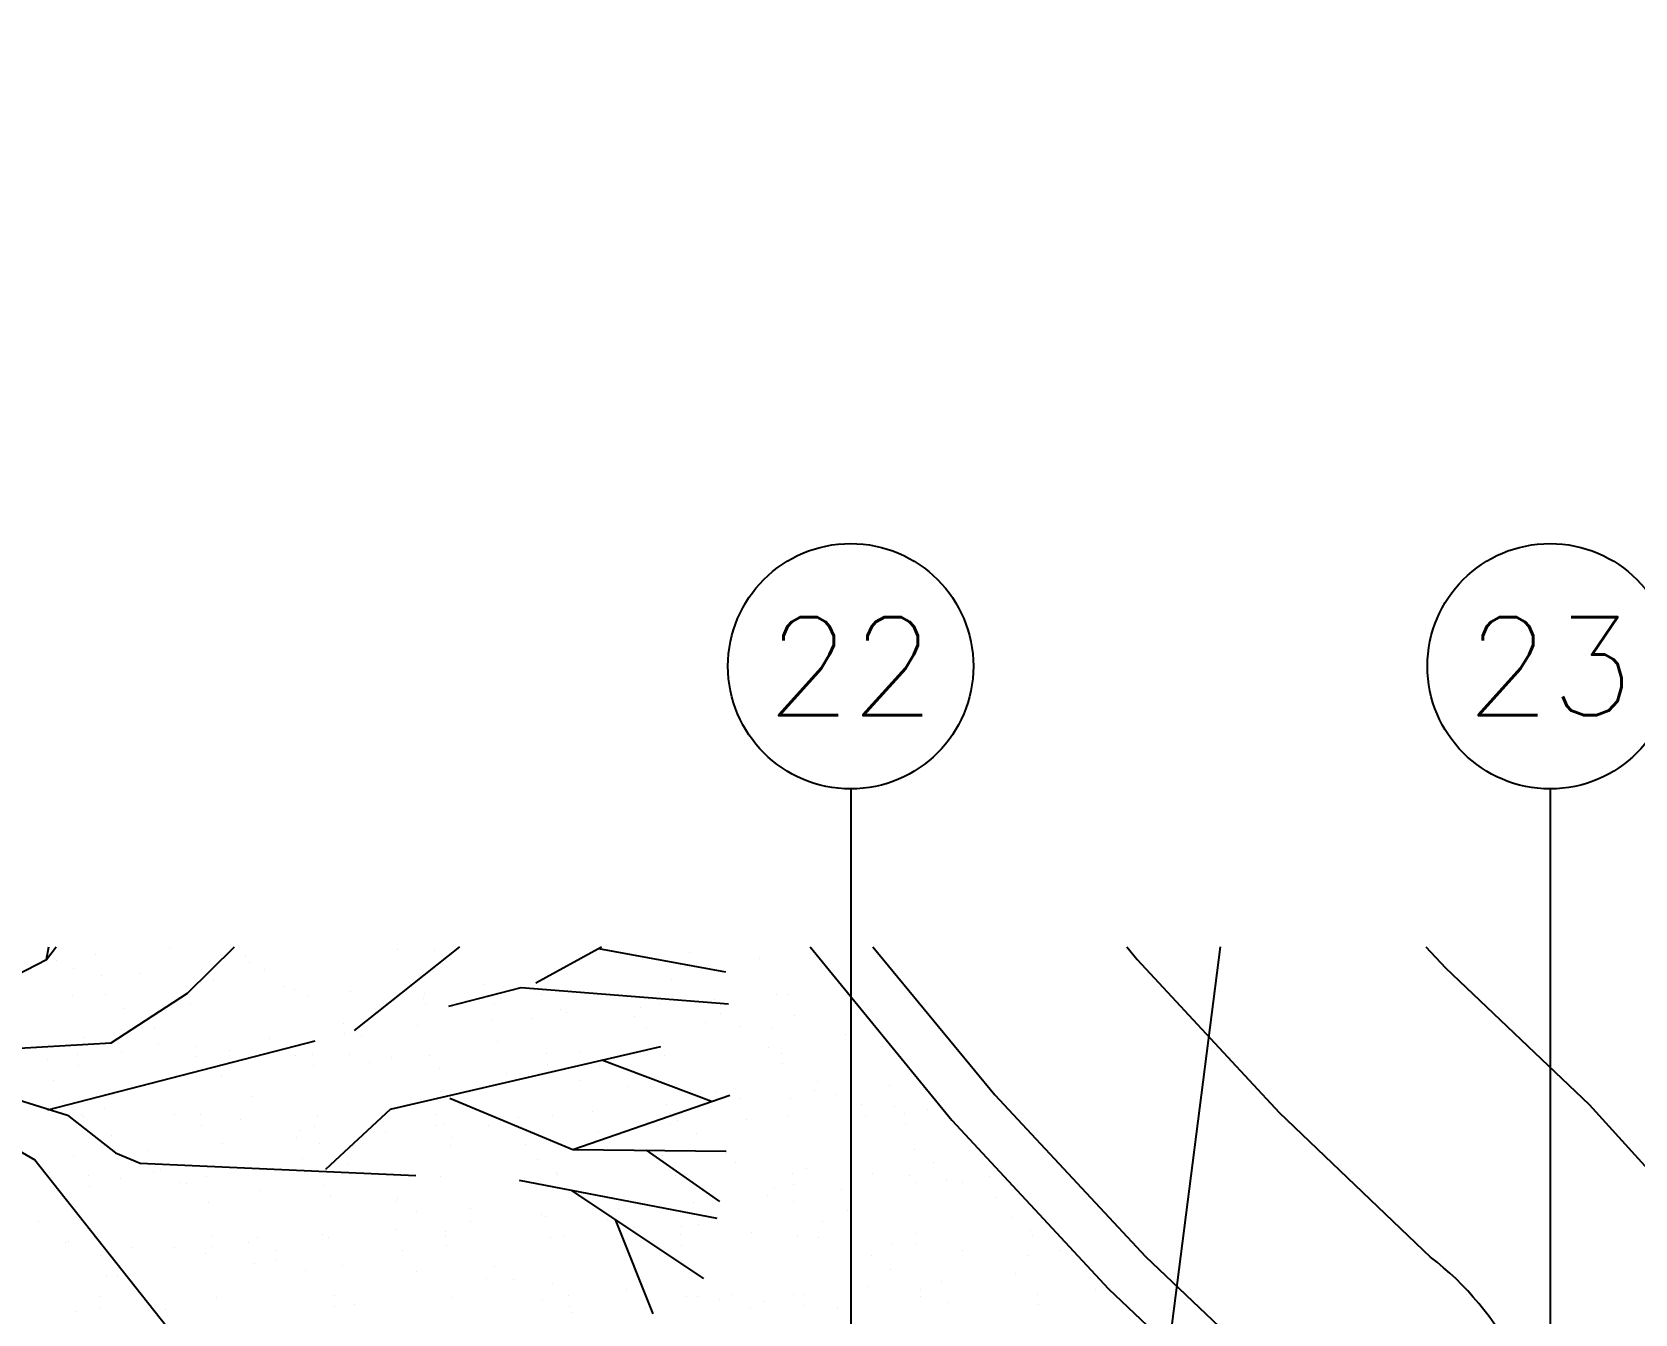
# Model space of a CAD drawing. Header units: millimetres. Extents: x 98 to 155, y -181 to 127.
# Drawn here: x 148.6 to 151.866, y 124.842 to 127.454 of the extents above; entities that cross this region are included whole.
import ezdxf
from ezdxf.enums import TextEntityAlignment as Align
from ezdxf.xclip import XClip

# ---------------------------------------------------------------- set-up
doc = ezdxf.new("R2010")
doc.units = ezdxf.units.MM
doc.header["$LTSCALE"] = 15
doc.header["$XCLIPFRAME"] = 2
for name, pattern in [('ACAD_ISO07W100', [3, 0, -3]), ('HIDDEN', [0.375, 0.25, -0.125]), ('HIDDEN2', [0.1875, 0.125, -0.0625]), ('PHANTOM', [63.5, 31.75, -6.35, 6.35, -6.35, 6.35, -6.35]), ('PHANTOM2', [1.25, 0.625, -0.125, 0.125, -0.125, 0.125, -0.125])]:
    doc.linetypes.add(name, pattern=pattern)
doc.layers.get('0').update_dxf_attribs({"color": 250})
for name, color, linetype in [('A-EJES', 250, 'PHANTOM'), ('A-HATCH', 250, 'Continuous'), ('A-MURO BAJO', 250, 'Continuous'), ('A-PROYECCIONES', 250, 'HIDDEN'), ('DLP_VERDE', 250, 'Continuous')]:
    doc.layers.add(name, color=color, linetype=linetype)
doc.layers.add('A-MUROS', color=252, linetype='Continuous', lineweight=30)
doc.styles.add('R80', font='ARIALN.TTF', dxfattribs={"height": 2.03})
doc.styles.add('ROMANS', font='romans.shx', dxfattribs={"width": 0.8})

# ---------------------------------------------------------------- blocks, each defined once
blk = doc.blocks.new('A$C9f73720c')
at = {"layer": 'A-HATCH', "elevation": 0}
blk.add_lwpolyline([(36.1903, 84.6965), (36.6589, 86.6339, -0.280641), (36.1282, 87.1852, -0.040066), (35.688, 91.2076), (33.6423, 91.1677), (33.8918, 88.1422, -0.419049), (32.7158, 86.4101, 0.124006), (29.7446, 85.2404, -0.177705), (28.9591, 85.0365), (24.8264, 85.9606), (24.4659, 84.3505), (27.1914, 83.7418, -0.350662), (27.9729, 82.7654), (27.9728, 82.7529), (29.9686, 82.7342, -0.236345), (30.8239, 84.1406, -0.130381), (33.3331, 84.9388, -0.078531)], format="xyb", close=True, dxfattribs=at)
for points in [[(33.1915, 91.1591), (35.6873, 91.2061, 0.039771), (36.1282, 87.1852, 0.282301), (36.6595, 86.6362), (36.2944, 85.1247, 0.081043), (33.3059, 85.388, 0.130069), (30.5834, 84.5209, 0.239947), (29.5177, 82.7384)], [(36.4727, 85.8628, 0.078086), (33.2603, 86.1366, 0.129646), (30.1825, 85.1547, 0.243567), (28.7667, 82.7454)]]:
    blk.add_lwpolyline(points, format="xyb", dxfattribs=at)
at = {"layer": 'A-MURO BAJO'}
for centre, radius, start, end in [((33.5389, 79.979, 0), 7.4337, 96.77006, 125.6974), ((33.5389, 79.979, 0), 7.3337, 97.51103, 125.64565), ((33.5389, 79.979, 0), 6.9337, 97.40386, 125.5023), ((29.1099, 86.1089, 0), 0.6303, 260.3564, 309.6719)]:
    blk.add_arc(centre, radius, start, end, dxfattribs=at)
at = {"layer": 'A-PROYECCIONES', "linetype": 'HIDDEN2', "ltscale": 0.3}
for p, q in [((30.6088, 88.665, 0), (30.3268, 88.3552, 0)), ((30.6088, 88.665, 0), (30.5253, 88.1519, 0)), ((30.6088, 88.665, 0), (30.7199, 88.243, 0)), ((30.4985, 88.4406, 0), (30.401, 88.271, 0)), ((30.3268, 88.3552, 0), (29.4298, 87.923, 0)), ((30.4205, 88.3072, 0), (30.4528, 87.312, 0)), ((30.401, 88.271, 0), (30.3046, 88.1924, 0)), ((30.7199, 88.243, 0), (31.2351, 88.0322, 0)), ((30.7199, 88.243, 0), (31.066, 87.8295, 0)), ((30.3046, 88.1924, 0), (30.2731, 88.1477, 0)), ((30.2731, 88.1477, 0), (30.071, 87.4019, 0)), ((30.5253, 88.1519, 0), (30.5898, 87.9776, 0)), ((30.5898, 87.9776, 0), (30.7341, 87.7476, 0)), ((30.1787, 87.7813, 0), (30.2695, 87.6254, 0)), ((30.4414, 87.6626, 0), (30.6459, 87.2404, 0)), ((30.2695, 87.6254, 0), (30.2693, 87.6233, 0)), ((30.2693, 87.6233, 0), (30.2745, 86.9161, 0)), ((30.2648, 87.5029, 0), (30.1079, 87.2814, 0)), ((30.071, 87.4019, 0), (29.907, 87.0258, 0)), ((30.0281, 87.3036, 0), (29.793, 87.0787, 0)), ((30.4528, 87.312, 0), (30.3284, 86.9071, 0)), ((30.1079, 87.2814, 0), (30.036, 86.9773, 0)), ((30.1079, 87.2814, 0), (30.1457, 86.9448, 0)), ((30.4559, 87.2808, 0), (30.5687, 86.8871, 0)), ((29.9495, 87.2284, 0), (29.7452, 87.1951, 0)), ((30.1413, 86.9842, 0), (30.2725, 87.184, 0)), ((30.0735, 87.1357, 0), (29.939, 87.0127, 0)), ((30.4961, 87.1405, 0), (30.3928, 86.8985, 0))]:
    blk.add_line(p, q, dxfattribs=at)
at = {"layer": 'A-PROYECCIONES'}
blk.add_line((47.165, 79.7595, 0), (25.2198, 87.718, 0), dxfattribs=at)
at = {"layer": 'DLP_VERDE', "linetype": 'Continuous'}
for p, q in [((30.2024, 88.3748, 0), (30.2024, 88.3748, 0)), ((30.0061, 88.3396, 0), (30.0061, 88.3396, 0)), ((30.1486, 88.3255, 0), (30.1486, 88.3255, 0)), ((30.1496, 88.3314, 0), (30.1496, 88.3314, 0)), ((30.2959, 88.3321, 0), (30.2959, 88.3321, 0)), ((30.0045, 88.2908, 0), (30.0045, 88.2908, 0)), ((30.0265, 88.2879, 0), (30.0265, 88.2879, 0)), ((30.3165, 88.2763, 0), (30.3165, 88.2763, 0)), ((30.4298, 88.2736, 0), (30.4298, 88.2736, 0)), ((30.4764, 88.2832, 0), (30.4764, 88.2832, 0)), ((30.5208, 88.2852, 0), (30.5208, 88.2852, 0)), ((30.0589, 88.2432, 0), (30.0589, 88.2432, 0)), ((30.0634, 88.2652, 0), (30.0634, 88.2652, 0)), ((30.1078, 88.2671, 0), (30.1078, 88.2671, 0)), ((30.1455, 88.2722, 0), (30.1455, 88.2722, 0)), ((30.2495, 88.2585, 0), (30.2495, 88.2585, 0)), ((30.2716, 88.2556, 0), (30.2716, 88.2556, 0)), ((30.3954, 88.2421, 0), (30.3954, 88.2421, 0)), ((30.0244, 88.2117, 0), (30.0244, 88.2117, 0)), ((30.3905, 88.24, 0), (30.3905, 88.24, 0)), ((30.4945, 88.2263, 0), (30.4945, 88.2263, 0)), ((30.5166, 88.2234, 0), (30.5166, 88.2234, 0)), ((30.7126, 88.2232, 0), (30.7126, 88.2232, 0)), ((30.1089, 88.2025, 0), (30.1089, 88.2025, 0)), ((30.2524, 88.1943, 0), (30.2524, 88.1943, 0)), ((30.3416, 88.1928, 0), (30.3416, 88.1928, 0)), ((30.3987, 88.195, 0), (30.3987, 88.195, 0)), ((30.547, 88.202, 0), (30.547, 88.202, 0)), ((30.6356, 88.2077, 0), (30.6356, 88.2077, 0)), ((30.6904, 88.1938, 0), (30.6904, 88.1938, 0)), ((29.9707, 88.1625, 0), (29.9707, 88.1625, 0)), ((30.7073, 88.144, 0), (30.7073, 88.144, 0)), ((30.09, 88.1171, 0), (30.09, 88.1171, 0)), ((30.2499, 88.124, 0), (30.2499, 88.124, 0)), ((30.2518, 88.1105, 0), (30.2518, 88.1105, 0)), ((30.2943, 88.126, 0), (30.2943, 88.126, 0)), ((30.503, 88.1351, 0), (30.503, 88.1351, 0)), ((30.6228, 88.1409, 0), (30.6228, 88.1409, 0)), ((30.6629, 88.1421, 0), (30.6629, 88.1421, 0)), ((30.2174, 88.079, 0), (30.2174, 88.079, 0)), ((30.5883, 88.1094, 0), (30.5883, 88.1094, 0)), ((29.9714, 88.055, 0), (29.9714, 88.055, 0)), ((30.0635, 88.0584, 0), (30.0635, 88.0584, 0)), ((30.2118, 88.0654, 0), (30.2118, 88.0654, 0)), ((30.3553, 88.0572, 0), (30.3553, 88.0572, 0)), ((30.5015, 88.0579, 0), (30.5015, 88.0579, 0)), ((30.5346, 88.0601, 0), (30.5346, 88.0601, 0)), ((30.6498, 88.0649, 0), (30.6498, 88.0649, 0)), ((30.0754, 88.0413, 0), (30.0754, 88.0413, 0)), ((30.0974, 88.0384, 0), (30.0974, 88.0384, 0)), ((30.1637, 88.0298, 0), (30.1637, 88.0298, 0)), ((30.2164, 88.0228, 0), (30.2164, 88.0228, 0)), ((30.3204, 88.0091, 0), (30.3204, 88.0091, 0)), ((30.3424, 88.0062, 0), (30.3424, 88.0062, 0)), ((30.4364, 87.9829, 0), (30.4364, 87.9829, 0)), ((30.4614, 87.9905, 0), (30.4614, 87.9905, 0)), ((30.4808, 87.9848, 0), (30.4808, 87.9848, 0)), ((30.6895, 87.9939, 0), (30.6895, 87.9939, 0)), ((30.0234, 87.9648, 0), (30.0234, 87.9648, 0)), ((30.0678, 87.9668, 0), (30.0678, 87.9668, 0)), ((30.0739, 87.9475, 0), (30.0739, 87.9475, 0)), ((30.2765, 87.9759, 0), (30.2765, 87.9759, 0)), ((30.4448, 87.9779, 0), (30.4448, 87.9779, 0)), ((30.5654, 87.9768, 0), (30.5654, 87.9768, 0)), ((30.5874, 87.9739, 0), (30.5874, 87.9739, 0)), ((30.0201, 87.9206, 0), (30.0201, 87.9206, 0)), ((30.0395, 87.916, 0), (30.0395, 87.916, 0)), ((30.1663, 87.9213, 0), (30.1663, 87.9213, 0)), ((30.3146, 87.9283, 0), (30.3146, 87.9283, 0)), ((30.4104, 87.9463, 0), (30.4104, 87.9463, 0)), ((30.4581, 87.9201, 0), (30.4581, 87.9201, 0)), ((30.6044, 87.9208, 0), (30.6044, 87.9208, 0)), ((30.3566, 87.8971, 0), (30.3566, 87.8971, 0)), ((29.9857, 87.8667, 0), (29.9857, 87.8667, 0)), ((29.9012, 87.8241, 0), (29.9012, 87.8241, 0)), ((29.9232, 87.8212, 0), (29.9232, 87.8212, 0)), ((30.05, 87.8167, 0), (30.05, 87.8167, 0)), ((30.2099, 87.8237, 0), (30.2099, 87.8237, 0)), ((30.2543, 87.8256, 0), (30.2543, 87.8256, 0)), ((30.463, 87.8347, 0), (30.463, 87.8347, 0)), ((30.6229, 87.8417, 0), (30.6229, 87.8417, 0)), ((30.6378, 87.8452, 0), (30.6378, 87.8452, 0)), ((29.8959, 87.7844, 0), (29.8959, 87.7844, 0)), ((29.9794, 87.7918, 0), (29.9794, 87.7918, 0)), ((30.0422, 87.8056, 0), (30.0422, 87.8056, 0)), ((30.1229, 87.7835, 0), (30.1229, 87.7835, 0)), ((30.1462, 87.7919, 0), (30.1462, 87.7919, 0)), ((30.1683, 87.789, 0), (30.1683, 87.789, 0)), ((30.2669, 87.8148, 0), (30.2669, 87.8148, 0)), ((30.2692, 87.7842, 0), (30.2692, 87.7842, 0)), ((30.4175, 87.7912, 0), (30.4175, 87.7912, 0)), ((30.6034, 87.8136, 0), (30.6034, 87.8136, 0)), ((30.2324, 87.7833, 0), (30.2324, 87.7833, 0)), ((30.2872, 87.7733, 0), (30.2872, 87.7733, 0)), ((30.3912, 87.7596, 0), (30.3912, 87.7596, 0)), ((30.4133, 87.7567, 0), (30.4133, 87.7567, 0)), ((30.5496, 87.7644, 0), (30.5496, 87.7644, 0)), ((30.5609, 87.783, 0), (30.5609, 87.783, 0)), ((30.1787, 87.734, 0), (30.1787, 87.734, 0)), ((30.5323, 87.741, 0), (30.5323, 87.741, 0)), ((29.9834, 87.6644, 0), (29.9834, 87.6644, 0)), ((30.0278, 87.6664, 0), (30.0278, 87.6664, 0)), ((30.0823, 87.6547, 0), (30.0823, 87.6547, 0)), ((30.2365, 87.6755, 0), (30.2365, 87.6755, 0)), ((30.3964, 87.6825, 0), (30.3964, 87.6825, 0)), ((30.4408, 87.6844, 0), (30.4408, 87.6844, 0)), ((30.4598, 87.6821, 0), (30.4598, 87.6821, 0)), ((30.5203, 87.6541, 0), (30.5203, 87.6541, 0)), ((29.934, 87.6476, 0), (29.934, 87.6476, 0)), ((30.0545, 87.6202, 0), (30.0545, 87.6202, 0)), ((30.0889, 87.6517, 0), (30.0889, 87.6517, 0)), ((30.2257, 87.6464, 0), (30.2257, 87.6464, 0)), ((30.372, 87.6471, 0), (30.372, 87.6471, 0)), ((30.4254, 87.6506, 0), (30.4254, 87.6506, 0)), ((29.8681, 87.5884, 0), (29.8681, 87.5884, 0)), ((30.3717, 87.6013, 0), (30.3717, 87.6013, 0)), ((29.9721, 87.5747, 0), (29.9721, 87.5747, 0)), ((29.9941, 87.5718, 0), (29.9941, 87.5718, 0)), ((30.0007, 87.5709, 0), (30.0007, 87.5709, 0)), ((30.1131, 87.5561, 0), (30.1131, 87.5561, 0)), ((30.1699, 87.5233, 0), (30.1699, 87.5233, 0)), ((30.2143, 87.5252, 0), (30.2143, 87.5252, 0)), ((30.2171, 87.5424, 0), (30.2171, 87.5424, 0)), ((30.2391, 87.5395, 0), (30.2391, 87.5395, 0)), ((30.3581, 87.5238, 0), (30.3581, 87.5238, 0)), ((30.423, 87.5343, 0), (30.423, 87.5343, 0)), ((30.5829, 87.5413, 0), (30.5829, 87.5413, 0)), ((29.8905, 87.5098, 0), (29.8905, 87.5098, 0)), ((30.01, 87.5163, 0), (30.01, 87.5163, 0)), ((30.0368, 87.5105, 0), (30.0368, 87.5105, 0)), ((30.1851, 87.5175, 0), (30.1851, 87.5175, 0)), ((30.2819, 87.519, 0), (30.2819, 87.519, 0)), ((30.3286, 87.5093, 0), (30.3286, 87.5093, 0)), ((30.4621, 87.5102, 0), (30.4621, 87.5102, 0)), ((30.4748, 87.51, 0), (30.4748, 87.51, 0)), ((30.4842, 87.5073, 0), (30.4842, 87.5073, 0)), ((29.8765, 87.4571, 0), (29.8765, 87.4571, 0)), ((29.9109, 87.4887, 0), (29.9109, 87.4887, 0)), ((30.2475, 87.4875, 0), (30.2475, 87.4875, 0)), ((30.5646, 87.4686, 0), (30.5646, 87.4686, 0)), ((30.1937, 87.4383, 0), (30.1937, 87.4383, 0)), ((29.8228, 87.4079, 0), (29.8228, 87.4079, 0)), ((29.8499, 87.381, 0), (29.8499, 87.381, 0)), ((29.9434, 87.3641, 0), (29.9434, 87.3641, 0)), ((29.9878, 87.366, 0), (29.9878, 87.366, 0)), ((29.9934, 87.3727, 0), (29.9934, 87.3727, 0)), ((30.1397, 87.3734, 0), (30.1397, 87.3734, 0)), ((30.1965, 87.3751, 0), (30.1965, 87.3751, 0)), ((30.2879, 87.3804, 0), (30.2879, 87.3804, 0)), ((30.3564, 87.3821, 0), (30.3564, 87.3821, 0)), ((30.4008, 87.384, 0), (30.4008, 87.384, 0)), ((30.4314, 87.3722, 0), (30.4314, 87.3722, 0)), ((30.4749, 87.3863, 0), (30.4749, 87.3863, 0)), ((29.7835, 87.3571, 0), (29.7835, 87.3571, 0)), ((29.7979, 87.3575, 0), (29.7979, 87.3575, 0)), ((29.8199, 87.3546, 0), (29.8199, 87.3546, 0)), ((29.9389, 87.3389, 0), (29.9389, 87.3389, 0)), ((30.1039, 87.356, 0), (30.1039, 87.356, 0)), ((30.4404, 87.3548, 0), (30.4404, 87.3548, 0)), ((30.0429, 87.3252, 0), (30.0429, 87.3252, 0)), ((30.065, 87.3223, 0), (30.065, 87.3223, 0)), ((30.0695, 87.3244, 0), (30.0695, 87.3244, 0)), ((30.184, 87.3066, 0), (30.184, 87.3066, 0)), ((30.3867, 87.3056, 0), (30.3867, 87.3056, 0)), ((30.0158, 87.2752, 0), (30.0158, 87.2752, 0)), ((30.288, 87.293, 0), (30.288, 87.293, 0)), ((30.31, 87.2901, 0), (30.31, 87.2901, 0)), ((30.429, 87.2744, 0), (30.429, 87.2744, 0)), ((29.8045, 87.2368, 0), (29.8045, 87.2368, 0)), ((29.9527, 87.2439, 0), (29.9527, 87.2439, 0)), ((30.0962, 87.2356, 0), (30.0962, 87.2356, 0)), ((30.2425, 87.2363, 0), (30.2425, 87.2363, 0)), ((30.383, 87.2339, 0), (30.383, 87.2339, 0)), ((30.3908, 87.2433, 0), (30.3908, 87.2433, 0)), ((29.7613, 87.2068, 0), (29.7613, 87.2068, 0)), ((29.97, 87.2159, 0), (29.97, 87.2159, 0)), ((30.1299, 87.2229, 0), (30.1299, 87.2229, 0)), ((30.1743, 87.2248, 0), (30.1743, 87.2248, 0)), ((30.2969, 87.2233, 0), (30.2969, 87.2233, 0)), ((29.926, 87.1929, 0), (29.926, 87.1929, 0)), ((30.2625, 87.1917, 0), (30.2625, 87.1917, 0)), ((29.8916, 87.1614, 0), (29.8916, 87.1614, 0)), ((30.2087, 87.1425, 0), (30.2087, 87.1425, 0)), ((29.761, 87.0991, 0), (29.761, 87.0991, 0)), ((29.7648, 87.1217, 0), (29.7648, 87.1217, 0)), ((29.8378, 87.1121, 0), (29.8378, 87.1121, 0)), ((29.8688, 87.108, 0), (29.8688, 87.108, 0)), ((29.8908, 87.1051, 0), (29.8908, 87.1051, 0)), ((29.9073, 87.0997, 0), (29.9073, 87.0997, 0)), ((30.0556, 87.1068, 0), (30.0556, 87.1068, 0)), ((30.199, 87.0985, 0), (30.199, 87.0985, 0)), ((30.3453, 87.0992, 0), (30.3453, 87.0992, 0)), ((29.9478, 87.0656, 0), (29.9478, 87.0656, 0)), ((30.0098, 87.0894, 0), (30.0098, 87.0894, 0)), ((30.1138, 87.0758, 0), (30.1138, 87.0758, 0)), ((30.1358, 87.0729, 0), (30.1358, 87.0729, 0)), ((30.1565, 87.0747, 0), (30.1565, 87.0747, 0)), ((30.3164, 87.0817, 0), (30.3164, 87.0817, 0)), ((30.3608, 87.0837, 0), (30.3608, 87.0837, 0)), ((29.7435, 87.0567, 0), (29.7435, 87.0567, 0)), ((29.9034, 87.0637, 0), (29.9034, 87.0637, 0)), ((30.1189, 87.0602, 0), (30.1189, 87.0602, 0)), ((30.2548, 87.0572, 0), (30.2548, 87.0572, 0)), ((30.3588, 87.0435, 0), (30.3588, 87.0435, 0)), ((30.3809, 87.0406, 0), (30.3809, 87.0406, 0)), ((30.4555, 87.059, 0), (30.4555, 87.059, 0)), ((29.748, 87.0298, 0), (29.748, 87.0298, 0)), ((30.0845, 87.0287, 0), (30.0845, 87.0287, 0)), ((30.4017, 87.0098, 0), (30.4017, 87.0098, 0)), ((29.7136, 86.9983, 0), (29.7136, 86.9983, 0)), ((29.7204, 86.9702, 0), (29.7204, 86.9702, 0)), ((30.0308, 86.9794, 0), (30.0308, 86.9794, 0)), ((30.1584, 86.9697, 0), (30.1584, 86.9697, 0)), ((29.8639, 86.962, 0), (29.8639, 86.962, 0)), ((30.0101, 86.9626, 0), (30.0101, 86.9626, 0)), ((30.3019, 86.9614, 0), (30.3019, 86.9614, 0)), ((30.4482, 86.9621, 0), (30.4482, 86.9621, 0)), ((29.7213, 86.9064, 0), (29.7213, 86.9064, 0)), ((29.93, 86.9155, 0), (29.93, 86.9155, 0)), ((30.0899, 86.9225, 0), (30.0899, 86.9225, 0)), ((30.1343, 86.9245, 0), (30.1343, 86.9245, 0)), ((30.3119, 86.9275, 0), (30.3119, 86.9275, 0)), ((30.343, 86.9336, 0), (30.343, 86.9336, 0)), ((29.6946, 86.8908, 0), (29.6946, 86.8908, 0)), ((29.7166, 86.8879, 0), (29.7166, 86.8879, 0)), ((29.8356, 86.8722, 0), (29.8356, 86.8722, 0)), ((29.941, 86.8971, 0), (29.941, 86.8971, 0)), ((30.2775, 86.896, 0), (30.2775, 86.896, 0)), ((29.9066, 86.8656, 0), (29.9066, 86.8656, 0)), ((29.9396, 86.8586, 0), (29.9396, 86.8586, 0)), ((29.9617, 86.8557, 0), (29.9617, 86.8557, 0)), ((30.0807, 86.84, 0), (30.0807, 86.84, 0)), ((30.2238, 86.8467, 0), (30.2238, 86.8467, 0)), ((29.6749, 86.826, 0), (29.6749, 86.826, 0)), ((29.8232, 86.8331, 0), (29.8232, 86.8331, 0)), ((29.8528, 86.8164, 0), (29.8528, 86.8164, 0)), ((29.9667, 86.8248, 0), (29.9667, 86.8248, 0)), ((30.113, 86.8255, 0), (30.113, 86.8255, 0)), ((30.1847, 86.8263, 0), (30.1847, 86.8263, 0)), ((30.2067, 86.8234, 0), (30.2067, 86.8234, 0)), ((30.2613, 86.8326, 0), (30.2613, 86.8326, 0)), ((30.3257, 86.8077, 0), (30.3257, 86.8077, 0)), ((30.4047, 86.8243, 0), (30.4047, 86.8243, 0)), ((30.1165, 86.7744, 0), (30.1165, 86.7744, 0)), ((30.2764, 86.7813, 0), (30.2764, 86.7813, 0)), ((30.3208, 86.7833, 0), (30.3208, 86.7833, 0)), ((29.7035, 86.7563, 0), (29.7035, 86.7563, 0)), ((29.8634, 86.7633, 0), (29.8634, 86.7633, 0)), ((29.9078, 86.7653, 0), (29.9078, 86.7653, 0)), ((30.134, 86.7645, 0), (30.134, 86.7645, 0)), ((29.763, 86.7341, 0), (29.763, 86.7341, 0)), ((30.0996, 86.7329, 0), (30.0996, 86.7329, 0)), ((29.7286, 86.7026, 0), (29.7286, 86.7026, 0)), ((29.7778, 86.6889, 0), (29.7778, 86.6889, 0)), ((29.9261, 86.696, 0), (29.9261, 86.696, 0)), ((30.0458, 86.6837, 0), (30.0458, 86.6837, 0)), ((30.0695, 86.6877, 0), (30.0695, 86.6877, 0)), ((30.2158, 86.6884, 0), (30.2158, 86.6884, 0)), ((29.6615, 86.655, 0), (29.6615, 86.655, 0)), ((29.6749, 86.6533, 0), (29.6749, 86.6533, 0)), ((29.7655, 86.6414, 0), (29.7655, 86.6414, 0)), ((29.7875, 86.6385, 0), (29.7875, 86.6385, 0)), ((29.89, 86.6152, 0), (29.89, 86.6152, 0)), ((29.9065, 86.6228, 0), (29.9065, 86.6228, 0)), ((30.0105, 86.6091, 0), (30.0105, 86.6091, 0)), ((30.0499, 86.6221, 0), (30.0499, 86.6221, 0)), ((30.0943, 86.6241, 0), (30.0943, 86.6241, 0)), ((29.6369, 86.6041, 0), (29.6369, 86.6041, 0)), ((29.6813, 86.606, 0), (29.6813, 86.606, 0)), ((29.956, 86.6014, 0), (29.956, 86.6014, 0)), ((30.0325, 86.6062, 0), (30.0325, 86.6062, 0)), ((29.7343, 86.5512, 0), (29.7343, 86.5512, 0)), ((29.8806, 86.5518, 0), (29.8806, 86.5518, 0)), ((29.9216, 86.5699, 0), (29.9216, 86.5699, 0)), ((30.0289, 86.5589, 0), (30.0289, 86.5589, 0)), ((29.8679, 86.5206, 0), (29.8679, 86.5206, 0)), ((29.6636, 86.456, 0), (29.6636, 86.456, 0)), ((29.8234, 86.4629, 0), (29.8234, 86.4629, 0)), ((29.8678, 86.4649, 0), (29.8678, 86.4649, 0)), ((29.5913, 86.4242, 0), (29.5913, 86.4242, 0)), ((29.6133, 86.4213, 0), (29.6133, 86.4213, 0)), ((29.6937, 86.4223, 0), (29.6937, 86.4223, 0)), ((29.7781, 86.4383, 0), (29.7781, 86.4383, 0)), ((29.7323, 86.4056, 0), (29.7323, 86.4056, 0)), ((29.7437, 86.4068, 0), (29.7437, 86.4068, 0)), ((29.6899, 86.3575, 0), (29.6899, 86.3575, 0)), ((29.5969, 86.3037, 0), (29.5969, 86.3037, 0))]:
    blk.add_line(p, q, dxfattribs=at)
at = {"style": 'R80'}
for height, rotation, p in [(0.09, 0.009, (39.554, 141.0046, 0)), (0.09, 0.009, (45.7984, 139.3226, 0)), (0.09, 0.009, (50.4634, 135.3578, 0)), (0.09, 0.009, (41.9784, 129.0436, 0)), (0.09, 0.009, (37.8409, 128.6089, 0)), (0.09, 0.009, (35.483, 116.3582, 0)), (0.09, 0.009, (63.0395, 116.3253, 0)), (0.09, 0.009, (38.5607, 113.6321, 0)), (0.09, 0.009, (45.1292, 84.3757, 0)), (0.09, 0.009, (43.9111, 83.9335, 0)), (0.09, 0.009, (43.1485, 83.401, 0)), (0.09, 0.009, (28.0067, 80.1071, 0)), (0.09, 0.009, (44.3753, 79.9046, 0)), (0.09, 0.009, (55.151, 79.2173, 0)), (0.09, 0.009, (38.2608, 76.0049)), (0.09, 0.009, (39.0036, 75.5558)), (0.09, 0.009, (27.5137, 75.2133, 0)), (0.09, 0.009, (27.5137, 75.2133, 0)), (0.09, 0.009, (39.8519, 75.1543)), (0.09, 0.009, (25.3599, 70.2709, 0)), (0.09, 0.009, (32.1646, 69.192, 0)), (0.09, 0.009, (32.1646, 69.192, 0)), (0.09, 0.009, (26.9947, 68.6392, 0)), (0.09, 0.009, (59.8504, 67.3859, 0)), (0.09, 0.009, (24.839, 65.5107, 0)), (0.09, 0.009, (24.839, 65.5107, 0)), (0.09, 0.009, (33.5008, 60.261, 0)), (0.09, 0.009, (33.5008, 60.261, 0)), (0.09, 347.3908, (17.1069, 59.2726, 0)), (0.09, 0.009, (26.4708, 59.2035, 0)), (0.09, 0.009, (26.4708, 59.2035, 0)), (0.09, 0.009, (23.1216, 58.7685, 0)), (0.09, 0.009, (23.1216, 58.7685, 0)), (0.09, 0.009, (27.6632, 55.3959, 0)), (0.09, 0.009, (27.6632, 55.3959, 0)), (0.09, 0.009, (22.2239, 54.9818, 0)), (0.09, 0.009, (22.2239, 54.9818, 0)), (0.09, 0.009, (65.7174, 53.5803, 0)), (0.09, 0.009, (38.377, 51.7166, 0)), (0.09, 0.009, (38.377, 51.7166, 0)), (0.09, 0.009, (21.0294, 51.3767, 0)), (0.09, 0.009, (21.0294, 51.3767, 0)), (0.09, 0.009, (29.4091, 50.8876, 0)), (0.09, 0.009, (29.4091, 50.8876, 0)), (0.09, 0.009, (22.5184, 48.0808, 0)), (0.09, 0.009, (22.5184, 48.0808, 0)), (0.09, 0.009, (32.8305, 47.9478, 0)), (0.09, 0.009, (38.6414, 47.9238, 0)), (0.09, 1.5576, (45.5013, 47.0033, 0)), (0.09, 1.5576, (45.5013, 47.0033, 0)), (0.09, 1.5576, (42.9613, 45.8781, 0)), (0.09, 0.009, (31.2252, 43.4352, 0)), (0.09, 0.009, (31.2252, 43.4352, 0)), (0.09, 0.009, (24.8291, 43.3056, 0)), (0.09, 0.009, (24.8291, 43.3056, 0)), (0.09, 0.009, (28.8684, 42.6092, 0)), (0.09, 0.009, (28.8684, 42.6092, 0)), (0.09, 0.009, (46.0815, 42.4048, 0)), (0.09, 0.009, (19.0307, 42.0559, 0)), (0.09, 0.009, (19.0307, 42.0559, 0)), (0.09, 0.009, (70.9067, 41.0329, 0)), (0.09, 0.009, (22.7765, 38.7407, 0)), (0.09, 0.009, (22.7765, 38.7407, 0)), (0.09, 0.009, (17.8952, 37.4624, 0)), (0.09, 0.009, (17.8952, 37.4624, 0)), (0.09, 0.009, (25.8226, 33.2142, 0)), (0.09, 0.009, (21.5027, 31.2754, 0)), (0.1403, 0.009, (43.0178, 29.8778, 0)), (0.09, 0.009, (24.3978, 29.2659, 0)), (0.09, 0.009, (49.7565, 29.0287, 0)), (0.09, 0.009, (16.51, 28.4123, 0)), (0.09, 0.009, (16.51, 28.4123, 0)), (0.09, 0.009, (40.7946, 24.893, 0)), (0.09, 0.009, (18.1268, 23.6374, 0)), (0.09, 0.009, (20.346, 20.3291, 0)), (0.09, 0.009, (38.3365, 19.4632, 0)), (0.09, 0.009, (18.2869, 15.9828, 0)), (0.09, 0.009, (36.6694, 12.5977, 0)), (0.09, 337.7998, (24.7536, 11.2334, 0)), (0.09, 0.009, (33.5928, 10.3508, 0)), (0.09, 337.7998, (21.6109, 10.1247, 0)), (0.09, 337.7998, (16.5605, 9.5998, 0)), (0.09, 337.7998, (29.9414, 8.9534, 0)), (0.09, 337.7998, (31.6402, 7.9561, 0)), (0.09, 337.7998, (26.736, 7.7966, 0)), (0.09, 337.7998, (32.0288, 7.0232, 0)), (0.09, 0.009, (23.3239, 5.5763, 0)), (0.09, 0.009, (16.5347, 5.5678, 0)), (0.09, 0.009, (34.4718, 3.6379, 0))]:
    blk.add_attdef('N.P.T.+0.00', text='', height=height, rotation=rotation, dxfattribs=at).set_placement(p, align=Align.MIDDLE_CENTER)
for p in [(49.9263, 138.2431, 0), (56.6904, 136.252, 0), (60.5336, 135.5237, 0), (42.6322, 135.1839), (58.3591, 133.6514, 0), (46.2516, 126.9171), (67.6439, 125.1529), (62.2762, 107.4327), (41.3341, 103.0918, 0), (58.4477, 100.4887, -0.2526), (35.1548, 97.8545, 0), (58.3053, 94.9071, 0), (31.2618, 93.9445, 0), (38.1161, 91.318), (54.6279, 88.218, 0), (17.9393, 86.8861, 0), (34.7444, 85.6148, 0), (54.6869, 83.8861, 0), (35.5048, 81.4636, 0), (34.6534, 76.9929, 0), (59.6668, 73.2509), (40.4113, 65.8421, 0), (43.5611, 65.2125, 0), (64.4681, 61.3857), (43.9111, 51.4927, 0), (32.9744, 51.0828, 0), (48.0327, 50.0735, 0), (69.3242, 50.0814, 0), (52.9599, 39.4701, 0), (74.4159, 35.7467, 0)]:
    blk.add_attdef('N.P.T.+0.00', text='', height=0.2109, dxfattribs=at).set_placement(p, align=Align.MIDDLE_CENTER)
blk = doc.blocks.new('Ejes_Torre C 1var')
at = {"layer": 'A-EJES', "linetype": 'PHANTOM2', "ltscale": 0.5}
for points in [[(48.625, 16.65), (48.625, 14.35)], [(50.05, 16.65), (50.05, 14.35)]]:
    blk.add_lwpolyline(points, dxfattribs=at)
at = {"layer": 'A-EJES', "linetype": 'Continuous'}
for centre in [(48.625, 16.9), (50.05, 16.9)]:
    blk.add_circle(centre, 0.25, dxfattribs=at)
at = {"layer": 'A-EJES', "linetype": 'Continuous', "style": 'ROMANS'}
for s, p in [('22', (48.625, 16.9)), ('23', (50.05, 16.9))]:
    blk.add_text(s, height=0.2, dxfattribs=at).set_placement(p, align=Align.MIDDLE_CENTER)

msp = doc.modelspace()

# ---------------------------------------------------------------- block references
at = {"linetype": 'ACAD_ISO07W100', "ltscale": 5}
ref = msp.add_blockref('A$C9f73720c', (241.452, 114.8591), dxfattribs=dict(at, rotation=102.6156181418625))
XClip(ref).set_block_clipping_path([(22.1542253106, 140.4101169162), (10.3600901397, 87.7136669306), (29.6608346476, 83.3939150368), (41.4549698184, 136.0903650224)])

# ---------------------------------------------------------------- next in the draw order: block references
at = {"layer": 'A-MUROS'}
msp.add_blockref('Ejes_Torre C 1var', (101.6432, 109.2616), dxfattribs=at)

doc.saveas('drawing.dxf')
